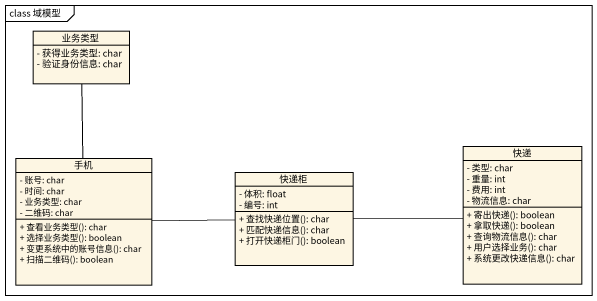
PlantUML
@startuml
mainframe class 域模型
hide circle
hide empty members
skinparam classAttributeIconSize 0
class 业务类型 {
  - 获得业务类型: char
  - 验证身份信息: char
}
class 手机 {
  - 账号: char
  - 时间: char
  - 业务类型: char
  - 二维码: char
  + 查看业务类型(): char
  + 选择业务类型(): boolean
  + 变更系统中的账号信息(): char
  + 扫描二维码(): boolean
}
class 快递柜 {
  - 体积: float
  - 编号: int
  + 查找快递位置(): char
  + 匹配快递信息(): char
  + 打开快递柜门(): boolean
}
class 快递 {
  - 类型: char
  - 重量: int
  - 费用: int
  - 物流信息: char
  + 寄出快递(): boolean
  + 拿取快递(): boolean
  + 查询物流信息(): char
  + 用户选择业务(): char
  + 系统更改快递信息(): char
}
业务类型 -- 手机
手机 -right- 快递柜
快递柜 -right- 快递
@enduml
